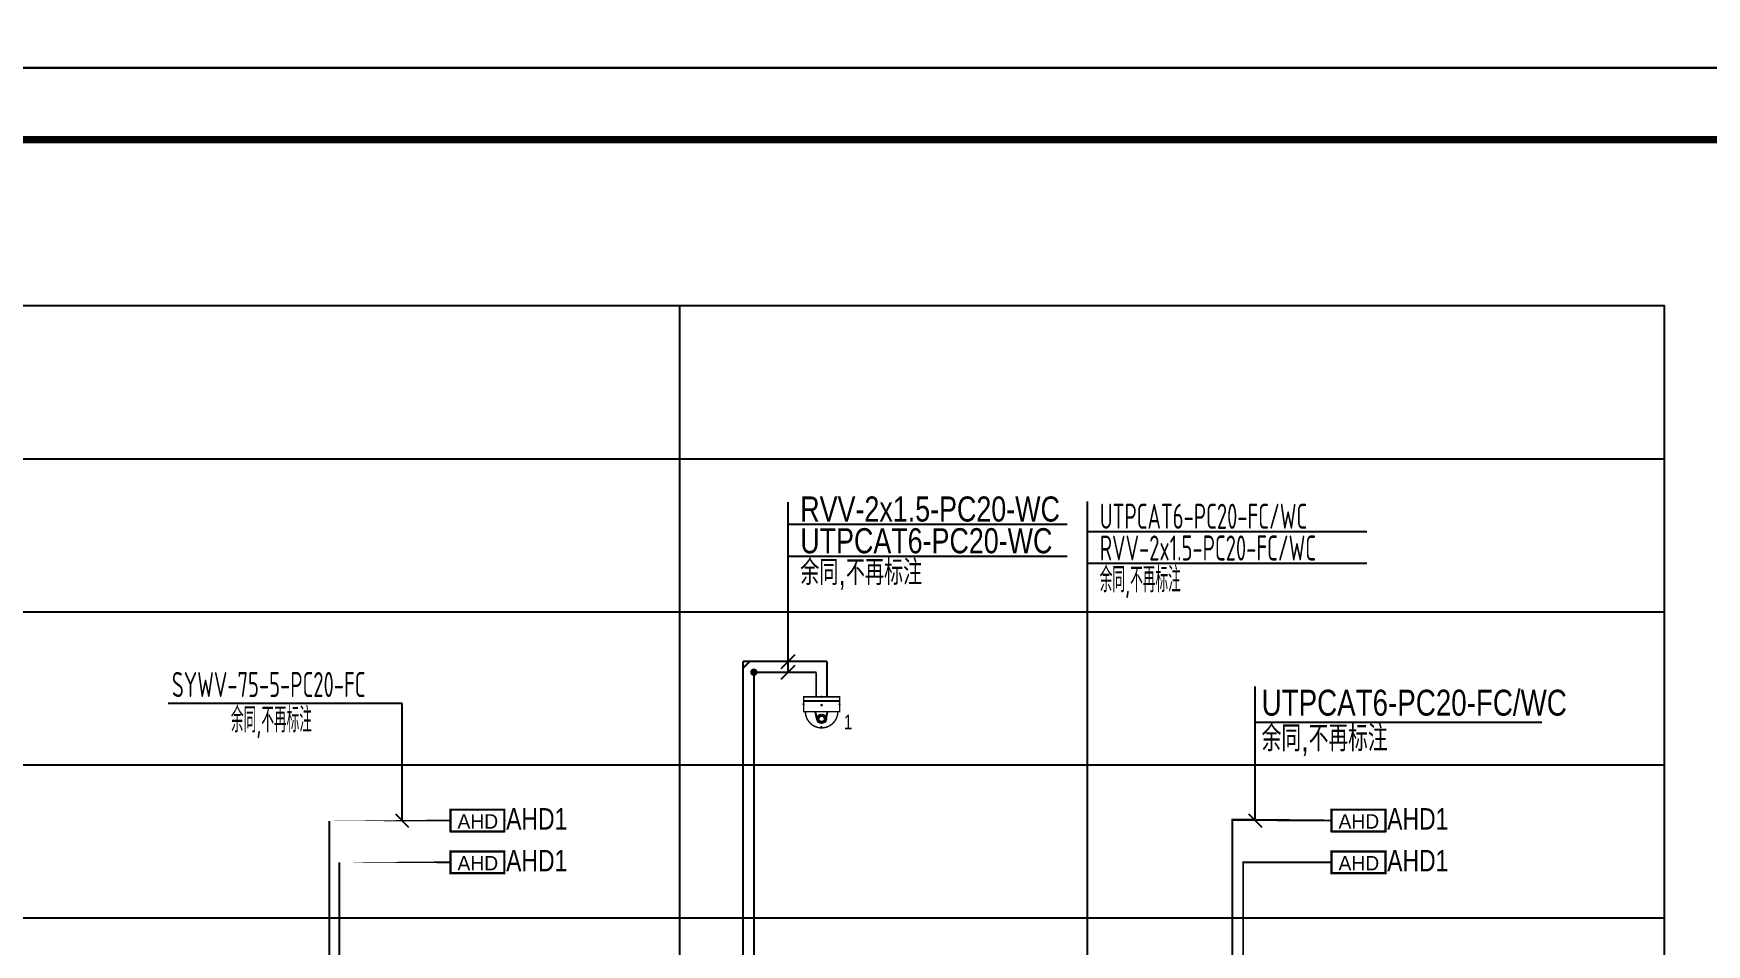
# Model space of a CAD drawing. Extents: x -993182 to -819982, y 169304 to 600104.
# Drawn here: x -976391 to -953164, y 469132 to 481778 of the extents above; entities that cross this region are included whole.
import ezdxf
from ezdxf.enums import TextEntityAlignment as Align

# ---------------------------------------------------------------- set-up
doc = ezdxf.new("R2010")
doc.units = 0
doc.header["$LTSCALE"] = 1000
doc.header["$MEASUREMENT"] = 0
for name, color, linetype in [('DIM-系统', 3, 'Continuous'), ('EQUIP-安防', 3, 'Continuous'), ('EQUIP-通讯', 3, 'Continuous'), ('PUB_TITLE', 146, 'Continuous'), ('SIG_TEXT', 7, 'Continuous'), ('TEL_DIM', 3, 'Continuous'), ('TEL_TEXT', 7, 'Continuous'), ('TERM', 2, 'Continuous'), ('WIRE-系统', 4, 'Continuous')]:
    doc.layers.add(name, color=color, linetype=linetype)
doc.styles.add('_TEL_DIM', font='ICED', dxfattribs={"width": 0.8, "height": 3.5, "bigfont": 'BZHZ'})
doc.styles.get("Standard").update_dxf_attribs({"font": 'gbenor.shx', "bigfont": 'gbcbig.shx'})
doc.styles.add('电-ele', font='ICED.shx', dxfattribs={"width": 0.8, "bigfont": 'BZHZ.shx'})

# ---------------------------------------------------------------- blocks, each defined once
blk = doc.blocks.new('$equip$00002334')
for p, q in [((-0.75, 0.304320121766068), (-0.75, -0.2956798782324768)), ((0.75, 0.304320121766068), (-0.75, 0.304320121766068)), ((0.75, -0.2956798782324768), (0.75, 0.304320121766068)), ((-0.75, -0.2956798782324768), (0.75, -0.2956798782324768))]:
    blk.add_line(p, q)
at = {"const_width": 0.06000006000005999}
blk.add_lwpolyline([(-0.75, 0.304320121766068), (0.75, 0.304320121766068), (0.75, -0.2956798782324768), (-0.75, -0.2956798782324768), (-0.75, 0.304320121766068), (0.75, 0.304320121766068)], dxfattribs=at)
for p in [(-0.75, 0.004320121763157658), (0, 0.304320121766068), (0.75, 0.004320121763157658), (0, -0.2956798782324768)]:
    blk.add_point(p)
at = {"color": 7, "style": '_TEL_DIM'}
blk.add_attdef('$TEXT$', text='', height=0.4, dxfattribs=at).set_placement((-0.01238056938018417, 0.02836760432546725), align=Align.MIDDLE_CENTER)
at = {"color": 7, "flags": 1}
blk.add_attdef('A', text='', height=2e-05, dxfattribs=at).set_placement((0, 0), align=Align.MIDDLE_CENTER)
blk = doc.blocks.new('$equip$00003211')
h = blk.add_hatch(color=256)
edge = h.paths.add_edge_path()
edge.add_ellipse((3.494569682516158e-06, -0.02473519098020915), major_axis=(-8.667670832407301e-07, 0.03765922770723668), ratio=0.9999999987682126, start_angle=-90.03957274006137, end_angle=89.96042725993863, ccw=False)
edge.add_ellipse((3.494569682516158e-06, -0.02473519098020915), major_axis=(-6.908915198415882e-08, 0.03765922771714805), ratio=0.999999998768052, start_angle=89.96164086896857, end_angle=269.96164086896863, ccw=False)
for p, q in [((-0.4999965054303175, 0.09739102625462692), (0.5000034945696825, 0.09739102625462692)), ((-0.1208916480027256, -0.4318977521634224), (-0.1666240948579798, -0.222406743629108)), ((0.1208632885827683, -0.4320591618507024), (0.1668754328893556, -0.2226294073552708))]:
    blk.add_line(p, q)
at = {"const_width": 0.04}
blk.add_lwpolyline([(-0.4999965054303175, 0.2064023583970993), (0.5000034945696825, 0.2064023583970993), (0.5000034945696825, -0.206402385063484), (-0.4999965054303175, -0.206402385063484)], close=True, dxfattribs=at)
blk.add_lwpolyline([(-0.449858115574898, -0.2060585150647967, 0.9996190922245157), (0.4501418202999048, -0.206402385063484, 0.9996190922245157)], format="xyb", dxfattribs=at)
for major_axis, ratio, start_param, end_param in [((8.242442628952102e-07, 0.1237423093396417), 0.9999999987680965, 1.570802987768546, 7.853988294948133), ((-4.463284197255396e-07, 0.0824948728937181), 0.9999999987680603, 1.570790916417215, 7.853976223596801)]:
    blk.add_ellipse((3.494569682516158e-06, -0.4055060198897991), major_axis=major_axis, ratio=ratio, start_param=start_param, end_param=end_param)
for p in [(3.494569682516158e-06, 0.2064023583970993), (-0.4999965054303175, -1.333319232799113e-08), (0.5000034945696825, -1.333319232799113e-08), (-8.099581464193761e-06, -0.6391699654632248)]:
    blk.add_point(p)
at = {"color": 7, "style": '_TEL_DIM', "flags": 1}
for tag in ['REMARK', 'A']:
    blk.add_attdef(tag, text='', height=1.333333333333333e-05, dxfattribs=at).set_placement((3.494569682516158e-06, 0.2064023583970993), align=Align.MIDDLE_CENTER)
blk = doc.blocks.new('$TelecSys$00000011')
at = {"const_width": 0.5}
blk.add_lwpolyline([(-0.25, 0, 1), (0.25, 0, 1)], format="xyb", close=True, dxfattribs=at)

msp = doc.modelspace()

# ---------------------------------------------------------------- linework, layer by layer
for p, q in [((-965914.358868981, 472911.655912309, -1483.75539841663), (-965914.3588690108, 475272.1362770954, -2891.635396779608)), ((-971274.2988187268, 470852.9802044528), (-971274.1020674433, 472478.3042662451)), ((-971274.2988187268, 470852.9802044528), (-971274.1020674433, 472478.3042662451)), ((-971274.2988187231, 470852.9802044528), (-971274.1020674396, 472478.3042662451))]:
    msp.add_line(p, q)
at = {"layer": 'DIM-系统'}
for p, q in [((-965914.3588690108, 474964.8272781884, -2891.635396779608), (-962039.0099694899, 474964.8272781475, -2891.635396779608)), ((-961757.24741548, 474863.9399697408), (-957881.8985159562, 474863.9399696994)), ((-965914.3588690183, 474524.5511218822, -2891.635396779608), (-962039.0099694899, 474524.5511218412, -2891.635396779608)), ((-961757.2474154846, 474423.6638134345), (-957881.8985159609, 474423.6638133931)), ((-971366.2580556192, 470944.9394413466), (-971182.3395818325, 470761.0209675599)), ((-959522.6172760641, 470944.9394413391), (-959338.6988022774, 470761.0209675524))]:
    msp.add_line(p, q, dxfattribs=at)
for points in [[(-971274.1020674433, 472478.3042662451), (-971649.9994566168, 472478.3042662451), (-974522.2023939665, 472478.3042662451)], [(-971274.1020674433, 472478.3042662451), (-971649.9994566168, 472478.3042662451), (-974522.2023939665, 472478.3042662451)], [(-971274.1020674396, 472478.3042662451), (-971649.9994566131, 472478.3042662451), (-974522.2023939628, 472478.3042662451)]]:
    msp.add_lwpolyline(points, dxfattribs=at)
at = {"layer": 'PUB_TITLE'}
for points in [[(-909082.1882034577, 481303.5), (-909082.1882034577, 540703.5000000005), (-993182.1882034577, 540703.5000000005), (-993182.1882034577, 481303.5)], [(-909082.1882034577, 421903.5), (-909082.1882034577, 481303.5), (-993182.1882034577, 481303.5), (-993182.1882034577, 421903.5)]]:
    msp.add_lwpolyline(points, close=True, dxfattribs=at)
at = {"layer": 'PUB_TITLE', "const_width": 100}
msp.add_lwpolyline([(-910082.1882034577, 422903.5), (-910082.1882034577, 480303.5), (-990682.1882034577, 480303.5), (-990682.1882034577, 422903.5)], close=True, dxfattribs=at)
at = {"layer": 'SIG_TEXT'}
msp.add_line((-961757.2474154993, 466154.0106179817), (-961757.2474154902, 475280.0540309288), dxfattribs=at)
at = {"layer": 'TEL_DIM'}
for p, q in [((-966011.7274727544, 472964.2873085393, -1483.755398416637), (-965816.9902652225, 473159.0245160824, -1483.755398416622)), ((-966011.7274727544, 472814.2873085393, -1483.755398416637), (-965816.9902652225, 473009.0245160824, -1483.755398416622)), ((-959430.6580391717, 470852.9802044458), (-959430.658039178, 472714.003834907)), ((-959430.6580391775, 472219.003834907), (-955449.4993566431, 472219.003834907))]:
    msp.add_line(p, q, dxfattribs=at)
at = {"layer": 'TEL_TEXT'}
for p, q in [((-987477.7459224123, 478000.5392591916), (-953748.6210416846, 478000.5392591921)), ((-987477.7459224123, 478000.5392591911), (-953748.6210416846, 478000.5392591921)), ((-987477.7459224123, 475875.5392591911), (-953748.6210416846, 475875.5392591916)), ((-987477.7459224123, 475875.5392591911), (-953748.6210416846, 475875.5392591921)), ((-987477.7459224123, 475875.5392591916), (-953748.6210416846, 475875.5392591921)), ((-987477.7459224123, 473750.5392591911), (-953748.6210416846, 473750.5392591916)), ((-987477.7459224123, 471625.5392591911), (-953748.6210416846, 471625.5392591916)), ((-987477.7459224123, 469500.5392591911), (-953748.6210416846, 469500.5392591916))]:
    msp.add_line(p, q, dxfattribs=at)
for points in [[(-967417.3771275908, 444983.945319226), (-967417.3771275908, 478000.5392591916)], [(-953748.6210416846, 444983.945319226), (-953748.6210416846, 478000.5392591921)], [(-953748.6210416846, 444983.945319226), (-953748.6210416846, 478000.5392591921)]]:
    msp.add_lwpolyline(points, dxfattribs=at)
at = {"layer": 'WIRE-系统'}
for points, const_width, elevation in [([(-966539.699855939, 452360.769262624), (-966539.6998559705, 473061.6559122959)], 26.775, -3474.489030813866), ([(-966539.6998559705, 473061.6559122959), (-965374.6998559556, 473061.655912322)], 26.775, -1483.75539841663), ([(-966539.6998559705, 472968.898045822), (-966446.9419894984, 473061.6559122959)], 26.775, -901.1453718446191), ([(-966389.707005993, 453172.2202164689), (-966389.6998559556, 472911.6559122996)], 26.775, -3474.489030813866), ([(-966389.6998559556, 472911.6559122996), (-965524.6998559556, 472911.6559123183)], 26.775, -1483.75539841663), ([(-965524.6998559481, 472570.4035829501), (-965524.6998559556, 472911.6559122996)], 23.865935625, -1483.755398415994), ([(-965374.6998559481, 472570.4035829538), (-965374.6998559556, 473061.655912322)], 23.865935625, -1483.755398415994)]:
    msp.add_lwpolyline(points, dxfattribs=dict(at, const_width=const_width, elevation=elevation))
for points, const_width in [([(-972999.2856720476, 463382.5983862355), (-972282.0802096685, 463382.5983862393), (-972282.080209688, 470852.9802044444), (-970603.5479865186, 470852.9802044542)], 26.78666666666667), ([(-960351.1874335061, 466684.2761142165), (-959746.6294691169, 466684.2761142184), (-959746.6294691379, 470852.9802044425), (-958372.2225475351, 470852.9802044509)], 26.78666666666667), ([(-972861.0194074814, 463232.5983862374), (-972143.8139451023, 463232.5983862411), (-972143.8139451221, 470273.0983139332), (-970603.5479865186, 470273.0983139421)], 26.78666666666667), ([(-958372.2225475323, 470273.0983139365), (-959596.6446435016, 470273.0983139337), (-959596.6294691123, 466534.2761142212), (-960351.1874335043, 466534.2761142165)], 26.78666666666666)]:
    msp.add_lwpolyline(points, dxfattribs=dict(at, const_width=const_width))

# ---------------------------------------------------------------- block references
at = {"layer": 'EQUIP-安防', "xscale": 500, "yscale": 500, "zscale": 500}
msp.add_blockref('$equip$00003211', (-965449.7016032359, 472467.2024037512, -1483.755398415994), dxfattribs=at)
at = {"layer": 'EQUIP-通讯'}
ref = msp.add_blockref('$equip$00002334', (-970228.5479865186, 470855.1402653311), dxfattribs=dict(at, xscale=500, yscale=500, zscale=500, rotation=180))
ref.add_attrib('$TEXT$', 'AHD', dxfattribs={"layer": '0', "color": 7, "height": 200, "style": '_TEL_DIM'}).set_placement((-970222.3577018278, 470840.9564631684), align=Align.MIDDLE_CENTER)
ref = msp.add_blockref('$equip$00002334', (-957997.2225475267, 470855.1402653302), dxfattribs=dict(at, xscale=500, yscale=500, zscale=500, rotation=180))
ref.add_attrib('$TEXT$', 'AHD', dxfattribs={"layer": '0', "color": 7, "height": 200, "style": '_TEL_DIM'}).set_placement((-957991.0322628359, 470840.9564631674), align=Align.MIDDLE_CENTER)
ref = msp.add_blockref('$equip$00002334', (-970228.5479865186, 470275.2583748195), dxfattribs=dict(at, xscale=500, yscale=500, zscale=500, rotation=180))
ref.add_attrib('$TEXT$', 'AHD', dxfattribs={"layer": '0', "color": 7, "height": 200, "style": '_TEL_DIM'}).set_placement((-970222.3577018278, 470261.0745726568), align=Align.MIDDLE_CENTER)
ref = msp.add_blockref('$equip$00002334', (-957997.2225475267, 470275.2583748186), dxfattribs=dict(at, xscale=500, yscale=500, zscale=500, rotation=180))
ref.add_attrib('$TEXT$', 'AHD', dxfattribs={"layer": '0', "color": 7, "height": 200, "style": '_TEL_DIM'}).set_placement((-957991.0322628359, 470261.0745726558), align=Align.MIDDLE_CENTER)
at = {"layer": 'TERM', "xscale": 102.2825812548399, "yscale": 102.2825812548399, "zscale": 102.2825812548399}
msp.add_blockref('$TelecSys$00000011', (-966389.6998559556, 472911.6559122996, -3474.489030813866), dxfattribs=at)

# ---------------------------------------------------------------- texts
at = {"style": '电-ele', "width": 0.8}
for s, p in [('UTPCAT6-PC20-FC/WC', (-959340.6580391775, 472309.003834907)), ('余同,不再标注', (-959340.6580391775, 471814.003834907))]:
    msp.add_text(s, height=360, dxfattribs=at).set_placement(p)
at = {"layer": 'SIG_TEXT', "color": 7, "style": '电-ele', "width": 0.8}
msp.add_text('1', height=200, dxfattribs=at).set_placement((-965142.4632040656, 472220.9112034822, -3474.245423351618), align=Align.MIDDLE_LEFT)
at = {"layer": 'TEL_TEXT', "color": 7, "style": '电-ele', "width": 0.8}
for s, p in [('RVV-2x1.5-PC20-WC', (-965745.9252939096, 475003.0772781828, -2891.635396779608)), ('UTPCAT6-PC20-WC', (-965745.9252939096, 474562.8011218803, -2891.635396779608)), ('余同,不再标注', (-965745.9252939096, 474122.5249655554, -2891.635396779608))]:
    msp.add_text(s, height=348.5, rotation=359.9999999993843, dxfattribs=at).set_placement(p)
at = {"layer": 'TEL_TEXT', "color": 7, "width": 0.7}
for s, p in [('UTPCAT6-PC20-FC/WC', (-961588.8138403792, 474902.1899697357)), ('RVV-2x1.5-PC20-FC/WC', (-961588.8138403792, 474461.9138134327)), ('余同,不再标注', (-961588.8138403792, 474021.6376571087))]:
    msp.add_text(s, height=348.5, rotation=359.9999999993843, dxfattribs=at).set_placement(p)
for s, p in [('SYWV-75-5-PC20-FC', (-974469.2002770479, 472566.8200919563)), ('余同,不再标注', (-973649.8340768542, 472076.2781099463)), ('余同,不再标注', (-973649.8340768542, 472076.2781099463)), ('余同,不再标注', (-973649.8340768504, 472076.2781099463))]:
    msp.add_text(s, height=348.5, dxfattribs=at).set_placement(p)
at = {"layer": 'TEL_TEXT', "color": 7, "style": '电-ele', "width": 0.8}
for p in [(-969404.421604408, 470727.7046061875, -1.614891127765805e-08), (-957173.0961654161, 470727.7046061866, -1.614891127765805e-08), (-969404.421604408, 470147.8227156759, -1.614891127765805e-08), (-957173.0961654161, 470147.822715675, -1.614891127765805e-08)]:
    msp.add_text('AHD1', height=297.6, dxfattribs=at).set_placement(p, align=Align.CENTER)

doc.saveas('drawing.dxf')
